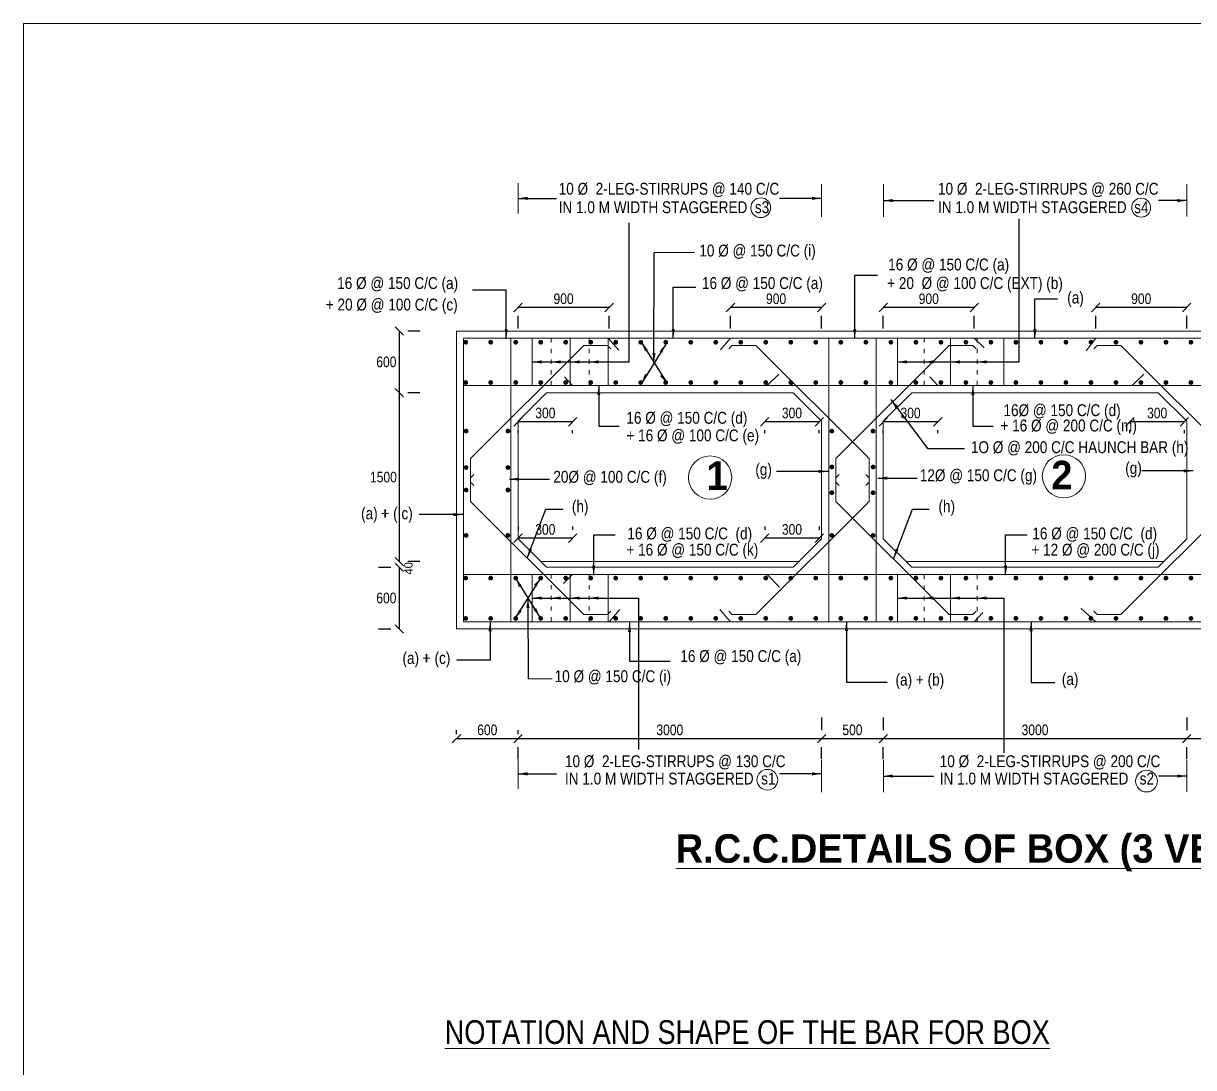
# Model space of a CAD drawing. Header units: inches. Extents: x -23 to 577, y 120 to 570.
# Drawn here: x -23.1 to 223.6, y 349.9 to 570.1 of the extents above; entities that cross this region are included whole.
import ezdxf

# ---------------------------------------------------------------- set-up
doc = ezdxf.new("R2010")
doc.units = ezdxf.units.IN
doc.header["$MEASUREMENT"] = 0
doc.linetypes.add('ACAD_ISO03W100', pattern=[30, 12, -18])
for name, color, linetype in [('DIM', 10, 'Continuous'), ('LEADER', 4, 'Continuous'), ('MAIN', 7, 'Continuous'), ('shape of bar', 5, 'Continuous'), ('STEEL', 5, 'Continuous'), ('TEXT_NAME', 5, 'Continuous'), ('TEXT_STEEL', 7, 'Continuous')]:
    doc.layers.add(name, color=color, linetype=linetype)
doc.styles.add('ARIAL NARROW', font='ARIALN.TTF')
doc.styles.add('CITYBLUEPR', font='cityb___.ttf')
doc.dimstyles.new('STANDARD$0', dxfattribs={"dimscale": 88.888889, "dimtxt": 0.02, "dimasz": 0.02, "dimexe": 0.05, "dimexo": 0.1, "dimgap": 0.002, "dimtad": 2, "dimdec": 0, "dimzin": 1, "dimdsep": 46, "dimtxsty": 'Standard', "dimblk": 'OBLIQUE', "dimcen": 0.09, "dimadec": 0, "dimazin": 0, "dimtfac": 1, "dimtdec": 4, "dimtofl": 0, "dimtmove": 0, "dimatfit": 3, "dimfxl": 1, "dimtolj": 1, "dimtzin": 1, "dimarcsym": 0})
doc.dimstyles.new('STANDARD$7', dxfattribs={"dimtxt": 2, "dimasz": 2, "dimexe": 1.25, "dimexo": 0.625, "dimtad": 1, "dimdec": 0, "dimlfac": 0.5, "dimdsep": 46, "dimtxsty": 'Standard', "dimblk": 'OBLIQUE', "dimcen": 2.5, "dimadec": 0, "dimazin": 0, "dimtfac": 1, "dimtdec": 0, "dimtmove": 0, "dimatfit": 3, "dimfxl": 1, "dimtolj": 1, "dimtzin": 0, "dimarcsym": 0})

# ---------------------------------------------------------------- blocks, each defined once
blk = doc.blocks.new('_Oblique')
at = {"color": 0, "linetype": 'ByBlock', "lineweight": -2}
blk.add_line((-0.5, -0.5), (0.5, 0.5), dxfattribs=at)
blk = doc.blocks.new('*D4')
at = {"layer": 'Defpoints', "color": 0, "transparency": 16777216}
for p in [(222.15, 419.3, 0.03), (235.15, 419.3, 19.94), (235.15, 419.3)]:
    blk.add_point(p, dxfattribs=at)
at = {"layer": 'DIM', "color": 0, "lineweight": -2, "transparency": 16777216}
for p, q in [((222.15, 423.74), (222.15, 421.08)), ((235.15, 423.74), (235.15, 421.08)), ((222.15, 419.3), (235.15, 419.3))]:
    blk.add_line(p, q, dxfattribs=at)
at = {"layer": 'DIM', "color": 0, "lineweight": -2, "transparency": 16777216, "xscale": 1.777777777777778, "yscale": 1.777777777777778, "zscale": 1.777777777777778, "rotation": 180}
blk.add_blockref('_Oblique', (222.15, 419.3), dxfattribs=at)
at = {"layer": 'DIM', "color": 0, "lineweight": -2, "transparency": 16777216, "xscale": 1.777777777777778, "yscale": 1.777777777777778, "zscale": 1.777777777777778}
blk.add_blockref('_Oblique', (235.15, 419.3), dxfattribs=at)
at = {"layer": 'DIM', "color": 0, "lineweight": 9, "transparency": 16777216, "insert": (228.65, 421.14), "char_height": 2.222, "attachment_point": 5, "style": 'ARIAL NARROW'}
blk.add_mtext('\\A1;500', dxfattribs=at)
blk = doc.blocks.new('*D5')
at = {"layer": 'Defpoints', "color": 0, "transparency": 16777216}
for p in [(158.15, 419.47, -0.62), (222.15, 419.47, 18.8), (222.15, 419.3)]:
    blk.add_point(p, dxfattribs=at)
at = {"layer": 'DIM', "color": 0, "lineweight": -2, "transparency": 16777216}
for p, q in [((158.15, 419.3), (222.15, 419.3)), ((158.15, 415.02), (158.15, 417.52)), ((222.15, 415.02), (222.15, 417.52))]:
    blk.add_line(p, q, dxfattribs=at)
at = {"layer": 'DIM', "color": 0, "lineweight": -2, "transparency": 16777216, "xscale": 1.777777777777778, "yscale": 1.777777777777778, "zscale": 1.777777777777778, "rotation": 180}
blk.add_blockref('_Oblique', (158.15, 419.3), dxfattribs=at)
at = {"layer": 'DIM', "color": 0, "lineweight": -2, "transparency": 16777216, "xscale": 1.777777777777778, "yscale": 1.777777777777778, "zscale": 1.777777777777778}
blk.add_blockref('_Oblique', (222.15, 419.3), dxfattribs=at)
at = {"layer": 'DIM', "color": 0, "lineweight": 9, "transparency": 16777216, "insert": (190.15, 421.14), "char_height": 2.222, "attachment_point": 5, "style": 'ARIAL NARROW'}
blk.add_mtext('\\A1;3000', dxfattribs=at)
blk = doc.blocks.new('*D6')
at = {"layer": 'Defpoints', "color": 0, "transparency": 16777216}
for p in [(145.15, 419.3), (158.15, 419.3), (158.15, 419.3)]:
    blk.add_point(p, dxfattribs=at)
at = {"layer": 'DIM', "color": 0, "lineweight": -2, "transparency": 16777216}
for p, q in [((145.15, 423.74), (145.15, 421.08)), ((158.15, 423.74), (158.15, 421.08)), ((145.15, 419.3), (158.15, 419.3))]:
    blk.add_line(p, q, dxfattribs=at)
at = {"layer": 'DIM', "color": 0, "lineweight": -2, "transparency": 16777216, "xscale": 1.777777777777778, "yscale": 1.777777777777778, "zscale": 1.777777777777778, "rotation": 180}
blk.add_blockref('_Oblique', (145.15, 419.3), dxfattribs=at)
at = {"layer": 'DIM', "color": 0, "lineweight": -2, "transparency": 16777216, "xscale": 1.777777777777778, "yscale": 1.777777777777778, "zscale": 1.777777777777778}
blk.add_blockref('_Oblique', (158.15, 419.3), dxfattribs=at)
at = {"layer": 'DIM', "color": 0, "lineweight": 9, "transparency": 16777216, "insert": (151.65, 421.14), "char_height": 2.222, "attachment_point": 5, "style": 'ARIAL NARROW'}
blk.add_mtext('\\A1;500', dxfattribs=at)
blk = doc.blocks.new('*D7')
at = {"layer": 'Defpoints', "color": 0, "transparency": 16777216}
for p in [(81.15, 419.47), (145.15, 419.47), (145.15, 419.3)]:
    blk.add_point(p, dxfattribs=at)
at = {"layer": 'DIM', "color": 0, "lineweight": -2, "transparency": 16777216}
for p, q in [((81.15, 419.3), (145.15, 419.3)), ((81.15, 415.02), (81.15, 417.52)), ((145.15, 415.02), (145.15, 417.52))]:
    blk.add_line(p, q, dxfattribs=at)
at = {"layer": 'DIM', "color": 0, "lineweight": -2, "transparency": 16777216, "xscale": 1.777777777777778, "yscale": 1.777777777777778, "zscale": 1.777777777777778, "rotation": 180}
blk.add_blockref('_Oblique', (81.15, 419.3), dxfattribs=at)
at = {"layer": 'DIM', "color": 0, "lineweight": -2, "transparency": 16777216, "xscale": 1.777777777777778, "yscale": 1.777777777777778, "zscale": 1.777777777777778}
blk.add_blockref('_Oblique', (145.15, 419.3), dxfattribs=at)
at = {"layer": 'DIM', "color": 0, "lineweight": 9, "transparency": 16777216, "insert": (113.15, 421.14), "char_height": 2.222, "attachment_point": 5, "style": 'ARIAL NARROW'}
blk.add_mtext('\\A1;3000', dxfattribs=at)
blk = doc.blocks.new('*D8')
at = {"layer": 'Defpoints', "color": 0, "transparency": 16777216}
for p in [(81.15, 419.3), (68.17, 415.81, 18.8), (81.15, 415.81, 18.8)]:
    blk.add_point(p, dxfattribs=at)
at = {"layer": 'DIM', "color": 0, "lineweight": -2, "transparency": 16777216}
for p, q in [((68.17, 420.26), (68.17, 421.08)), ((81.15, 420.26), (81.15, 421.08)), ((68.17, 419.3), (81.15, 419.3))]:
    blk.add_line(p, q, dxfattribs=at)
at = {"layer": 'DIM', "color": 0, "lineweight": -2, "transparency": 16777216, "xscale": 1.777777777777778, "yscale": 1.777777777777778, "zscale": 1.777777777777778, "rotation": 180}
blk.add_blockref('_Oblique', (68.17, 419.3), dxfattribs=at)
at = {"layer": 'DIM', "color": 0, "lineweight": -2, "transparency": 16777216, "xscale": 1.777777777777778, "yscale": 1.777777777777778, "zscale": 1.777777777777778}
blk.add_blockref('_Oblique', (81.15, 419.3), dxfattribs=at)
at = {"layer": 'DIM', "color": 0, "lineweight": 9, "transparency": 16777216, "insert": (74.66, 421.14), "char_height": 2.222, "attachment_point": 5, "style": 'ARIAL NARROW'}
blk.add_mtext('\\A1;600', dxfattribs=at)
blk = doc.blocks.new('*D9')
at = {"layer": 'Defpoints', "color": 0, "transparency": 16777216}
for p in [(56.18, 455.45), (56.11, 442.45), (56.18, 442.45)]:
    blk.add_point(p, dxfattribs=at)
at = {"layer": 'DIM', "color": 0, "lineweight": -2, "transparency": 16777216}
for p, q in [((51.73, 455.45), (54.33, 455.45)), ((56.11, 455.45), (56.11, 442.45)), ((51.73, 442.45), (54.33, 442.45))]:
    blk.add_line(p, q, dxfattribs=at)
at = {"layer": 'DIM', "color": 0, "lineweight": -2, "transparency": 16777216, "xscale": 1.777777777777778, "yscale": 1.777777777777778, "zscale": 1.777777777777778}
for p, rotation in [((56.11, 455.45), 90), ((56.11, 442.45), 270)]:
    blk.add_blockref('_Oblique', p, dxfattribs=dict(at, rotation=rotation))
at = {"layer": 'DIM', "color": 0, "lineweight": 9, "transparency": 16777216, "insert": (53.38, 448.95), "char_height": 2.222, "attachment_point": 5, "style": 'ARIAL NARROW'}
blk.add_mtext('\\A1;600', dxfattribs=at)
blk = doc.blocks.new('*D10')
at = {"layer": 'Defpoints', "color": 0, "transparency": 16777216}
for p in [(55.98, 492.25), (55.98, 456.65), (56.11, 456.65)]:
    blk.add_point(p, dxfattribs=at)
at = {"layer": 'DIM', "color": 0, "lineweight": -2, "transparency": 16777216}
for p, q in [((56.11, 492.25), (56.11, 456.65)), ((60.43, 492.25), (57.88, 492.25)), ((60.43, 456.65), (57.88, 456.65))]:
    blk.add_line(p, q, dxfattribs=at)
at = {"layer": 'DIM', "color": 0, "lineweight": -2, "transparency": 16777216, "xscale": 1.777777777777778, "yscale": 1.777777777777778, "zscale": 1.777777777777778}
for p, rotation in [((56.11, 492.25), 90), ((56.11, 456.65), 270)]:
    blk.add_blockref('_Oblique', p, dxfattribs=dict(at, rotation=rotation))
at = {"layer": 'DIM', "color": 0, "lineweight": 9, "transparency": 16777216, "insert": (52.76, 474.45), "char_height": 2.222, "attachment_point": 5, "style": 'ARIAL NARROW'}
blk.add_mtext('\\A1;1500', dxfattribs=at)
blk = doc.blocks.new('*D11')
at = {"layer": 'Defpoints', "color": 0, "transparency": 16777216}
for p in [(55.98, 505.25), (55.98, 492.25), (56.11, 492.25)]:
    blk.add_point(p, dxfattribs=at)
at = {"layer": 'DIM', "color": 0, "lineweight": -2, "transparency": 16777216}
for p, q in [((56.11, 505.25), (56.11, 492.25)), ((60.43, 505.25), (57.88, 505.25)), ((60.43, 492.25), (57.88, 492.25))]:
    blk.add_line(p, q, dxfattribs=at)
at = {"layer": 'DIM', "color": 0, "lineweight": -2, "transparency": 16777216, "xscale": 1.777777777777778, "yscale": 1.777777777777778, "zscale": 1.777777777777778}
for p, rotation in [((56.11, 505.25), 90), ((56.11, 492.25), 270)]:
    blk.add_blockref('_Oblique', p, dxfattribs=dict(at, rotation=rotation))
at = {"layer": 'DIM', "color": 0, "lineweight": 9, "transparency": 16777216, "insert": (53.38, 498.75), "char_height": 2.222, "attachment_point": 5, "style": 'ARIAL NARROW'}
blk.add_mtext('\\A1;600', dxfattribs=at)
blk = doc.blocks.new('*D12')
at = {"layer": 'Defpoints', "color": 0, "transparency": 16777216}
for p in [(81.15, 510.27), (81.15, 510.22), (100.35, 510.27)]:
    blk.add_point(p, dxfattribs=at)
at = {"layer": 'DIM', "color": 0, "lineweight": -2, "transparency": 16777216}
for p, q in [((100.35, 510.22), (81.15, 510.22)), ((81.15, 505.83), (81.15, 508.44)), ((100.35, 505.83), (100.35, 508.44))]:
    blk.add_line(p, q, dxfattribs=at)
at = {"layer": 'DIM', "color": 0, "lineweight": -2, "transparency": 16777216, "xscale": 1.777777777777778, "yscale": 1.777777777777778, "zscale": 1.777777777777778, "rotation": 180}
blk.add_blockref('_Oblique', (81.15, 510.22), dxfattribs=at)
at = {"layer": 'DIM', "color": 0, "lineweight": -2, "transparency": 16777216, "xscale": 1.777777777777778, "yscale": 1.777777777777778, "zscale": 1.777777777777778}
blk.add_blockref('_Oblique', (100.35, 510.22), dxfattribs=at)
at = {"layer": 'DIM', "color": 0, "lineweight": 9, "transparency": 16777216, "insert": (90.75, 512.06), "char_height": 2.222, "attachment_point": 5, "style": 'ARIAL NARROW'}
blk.add_mtext('\\A1;900', dxfattribs=at)
blk = doc.blocks.new('*D13')
at = {"layer": 'Defpoints', "color": 0, "transparency": 16777216}
for p in [(125.95, 510.27), (125.95, 510.22), (145.15, 510.27)]:
    blk.add_point(p, dxfattribs=at)
at = {"layer": 'DIM', "color": 0, "lineweight": -2, "transparency": 16777216}
for p, q in [((145.15, 510.22), (125.95, 510.22)), ((125.95, 505.83), (125.95, 508.44)), ((145.15, 505.83), (145.15, 508.44))]:
    blk.add_line(p, q, dxfattribs=at)
at = {"layer": 'DIM', "color": 0, "lineweight": -2, "transparency": 16777216, "xscale": 1.777777777777778, "yscale": 1.777777777777778, "zscale": 1.777777777777778, "rotation": 180}
blk.add_blockref('_Oblique', (125.95, 510.22), dxfattribs=at)
at = {"layer": 'DIM', "color": 0, "lineweight": -2, "transparency": 16777216, "xscale": 1.777777777777778, "yscale": 1.777777777777778, "zscale": 1.777777777777778}
blk.add_blockref('_Oblique', (145.15, 510.22), dxfattribs=at)
at = {"layer": 'DIM', "color": 0, "lineweight": 9, "transparency": 16777216, "insert": (135.55, 512.06), "char_height": 2.222, "attachment_point": 5, "style": 'ARIAL NARROW'}
blk.add_mtext('\\A1;900', dxfattribs=at)
blk = doc.blocks.new('*D14')
at = {"layer": 'Defpoints', "color": 0, "transparency": 16777216}
for p in [(158.15, 510.27), (158.15, 510.22), (177.35, 510.27)]:
    blk.add_point(p, dxfattribs=at)
at = {"layer": 'DIM', "color": 0, "lineweight": -2, "transparency": 16777216}
for p, q in [((177.35, 510.22), (158.15, 510.22)), ((158.15, 505.83), (158.15, 508.44)), ((177.35, 505.83), (177.35, 508.44))]:
    blk.add_line(p, q, dxfattribs=at)
at = {"layer": 'DIM', "color": 0, "lineweight": -2, "transparency": 16777216, "xscale": 1.777777777777778, "yscale": 1.777777777777778, "zscale": 1.777777777777778, "rotation": 180}
blk.add_blockref('_Oblique', (158.15, 510.22), dxfattribs=at)
at = {"layer": 'DIM', "color": 0, "lineweight": -2, "transparency": 16777216, "xscale": 1.777777777777778, "yscale": 1.777777777777778, "zscale": 1.777777777777778}
blk.add_blockref('_Oblique', (177.35, 510.22), dxfattribs=at)
at = {"layer": 'DIM', "color": 0, "lineweight": 9, "transparency": 16777216, "insert": (167.75, 512.06), "char_height": 2.222, "attachment_point": 5, "style": 'ARIAL NARROW'}
blk.add_mtext('\\A1;900', dxfattribs=at)
blk = doc.blocks.new('*D15')
at = {"layer": 'Defpoints', "color": 0, "transparency": 16777216}
for p in [(202.95, 510.27), (202.95, 510.22), (222.15, 510.27)]:
    blk.add_point(p, dxfattribs=at)
at = {"layer": 'DIM', "color": 0, "lineweight": -2, "transparency": 16777216}
for p, q in [((222.15, 510.22), (202.95, 510.22)), ((202.95, 505.83), (202.95, 508.44)), ((222.15, 505.83), (222.15, 508.44))]:
    blk.add_line(p, q, dxfattribs=at)
at = {"layer": 'DIM', "color": 0, "lineweight": -2, "transparency": 16777216, "xscale": 1.777777777777778, "yscale": 1.777777777777778, "zscale": 1.777777777777778, "rotation": 180}
blk.add_blockref('_Oblique', (202.95, 510.22), dxfattribs=at)
at = {"layer": 'DIM', "color": 0, "lineweight": -2, "transparency": 16777216, "xscale": 1.777777777777778, "yscale": 1.777777777777778, "zscale": 1.777777777777778}
blk.add_blockref('_Oblique', (222.15, 510.22), dxfattribs=at)
at = {"layer": 'DIM', "color": 0, "lineweight": 9, "transparency": 16777216, "insert": (212.55, 512.06), "char_height": 2.222, "attachment_point": 5, "style": 'ARIAL NARROW'}
blk.add_mtext('\\A1;900', dxfattribs=at)
blk = doc.blocks.new('*D18')
at = {"layer": 'Defpoints', "color": 0, "transparency": 16777216}
for p in [(81.15, 488.14), (81.15, 486.12), (92.65, 488.14)]:
    blk.add_point(p, dxfattribs=at)
at = {"layer": 'DIM', "color": 0, "lineweight": -2, "transparency": 16777216}
for p, q in [((92.65, 486.12), (81.15, 486.12)), ((81.15, 483.7), (81.15, 484.35)), ((92.65, 483.7), (92.65, 484.35))]:
    blk.add_line(p, q, dxfattribs=at)
at = {"layer": 'DIM', "color": 0, "lineweight": -2, "transparency": 16777216, "xscale": 1.777777777777778, "yscale": 1.777777777777778, "zscale": 1.777777777777778, "rotation": 180}
blk.add_blockref('_Oblique', (81.15, 486.12), dxfattribs=at)
at = {"layer": 'DIM', "color": 0, "lineweight": -2, "transparency": 16777216, "xscale": 1.777777777777778, "yscale": 1.777777777777778, "zscale": 1.777777777777778}
blk.add_blockref('_Oblique', (92.65, 486.12), dxfattribs=at)
at = {"layer": 'DIM', "color": 0, "lineweight": 9, "transparency": 16777216, "insert": (86.9, 487.97), "char_height": 2.222, "attachment_point": 5, "style": 'ARIAL NARROW'}
blk.add_mtext('\\A1;300', dxfattribs=at)
blk = doc.blocks.new('*D19')
at = {"layer": 'Defpoints', "color": 0, "transparency": 16777216}
for p in [(133.15, 488.14), (133.15, 486.12), (144.65, 488.14)]:
    blk.add_point(p, dxfattribs=at)
at = {"layer": 'DIM', "color": 0, "lineweight": -2, "transparency": 16777216}
for p, q in [((144.65, 486.12), (133.15, 486.12)), ((133.15, 483.7), (133.15, 484.35)), ((144.65, 483.7), (144.65, 484.35))]:
    blk.add_line(p, q, dxfattribs=at)
at = {"layer": 'DIM', "color": 0, "lineweight": -2, "transparency": 16777216, "xscale": 1.777777777777778, "yscale": 1.777777777777778, "zscale": 1.777777777777778, "rotation": 180}
blk.add_blockref('_Oblique', (133.15, 486.12), dxfattribs=at)
at = {"layer": 'DIM', "color": 0, "lineweight": -2, "transparency": 16777216, "xscale": 1.777777777777778, "yscale": 1.777777777777778, "zscale": 1.777777777777778}
blk.add_blockref('_Oblique', (144.65, 486.12), dxfattribs=at)
at = {"layer": 'DIM', "color": 0, "lineweight": 9, "transparency": 16777216, "insert": (138.9, 487.97), "char_height": 2.222, "attachment_point": 5, "style": 'ARIAL NARROW'}
blk.add_mtext('\\A1;300', dxfattribs=at)
blk = doc.blocks.new('*D20')
at = {"layer": 'Defpoints', "color": 0, "transparency": 16777216}
for p in [(81.15, 461.58), (81.15, 459.56), (92.65, 459.56)]:
    blk.add_point(p, dxfattribs=at)
at = {"layer": 'DIM', "color": 0, "lineweight": -2, "transparency": 16777216}
for p, q in [((81.15, 464.01), (81.15, 463.36)), ((92.65, 464.01), (92.65, 463.36)), ((92.65, 461.58), (81.15, 461.58))]:
    blk.add_line(p, q, dxfattribs=at)
at = {"layer": 'DIM', "color": 0, "lineweight": -2, "transparency": 16777216, "xscale": 1.777777777777778, "yscale": 1.777777777777778, "zscale": 1.777777777777778, "rotation": 180}
blk.add_blockref('_Oblique', (81.15, 461.58), dxfattribs=at)
at = {"layer": 'DIM', "color": 0, "lineweight": -2, "transparency": 16777216, "xscale": 1.777777777777778, "yscale": 1.777777777777778, "zscale": 1.777777777777778}
blk.add_blockref('_Oblique', (92.65, 461.58), dxfattribs=at)
at = {"layer": 'DIM', "color": 0, "lineweight": 9, "transparency": 16777216, "insert": (86.9, 463.42), "char_height": 2.222, "attachment_point": 5, "style": 'ARIAL NARROW'}
blk.add_mtext('\\A1;300', dxfattribs=at)
blk = doc.blocks.new('*D21')
at = {"layer": 'Defpoints', "color": 0, "transparency": 16777216}
for p in [(133.15, 461.58), (133.15, 459.56), (144.65, 459.56)]:
    blk.add_point(p, dxfattribs=at)
at = {"layer": 'DIM', "color": 0, "lineweight": -2, "transparency": 16777216}
for p, q in [((133.15, 464.01), (133.15, 463.36)), ((144.65, 464.01), (144.65, 463.36)), ((144.65, 461.58), (133.15, 461.58))]:
    blk.add_line(p, q, dxfattribs=at)
at = {"layer": 'DIM', "color": 0, "lineweight": -2, "transparency": 16777216, "xscale": 1.777777777777778, "yscale": 1.777777777777778, "zscale": 1.777777777777778, "rotation": 180}
blk.add_blockref('_Oblique', (133.15, 461.58), dxfattribs=at)
at = {"layer": 'DIM', "color": 0, "lineweight": -2, "transparency": 16777216, "xscale": 1.777777777777778, "yscale": 1.777777777777778, "zscale": 1.777777777777778}
blk.add_blockref('_Oblique', (144.65, 461.58), dxfattribs=at)
at = {"layer": 'DIM', "color": 0, "lineweight": 9, "transparency": 16777216, "insert": (138.9, 463.42), "char_height": 2.222, "attachment_point": 5, "style": 'ARIAL NARROW'}
blk.add_mtext('\\A1;300', dxfattribs=at)
blk = doc.blocks.new('*D26')
at = {"layer": 'Defpoints', "color": 0, "transparency": 16777216}
for p in [(158.15, 488.14), (158.15, 486.12), (169.65, 488.14)]:
    blk.add_point(p, dxfattribs=at)
at = {"layer": 'DIM', "color": 0, "lineweight": -2, "transparency": 16777216}
for p, q in [((169.65, 486.12), (158.15, 486.12)), ((158.15, 483.7), (158.15, 484.35)), ((169.65, 483.7), (169.65, 484.35))]:
    blk.add_line(p, q, dxfattribs=at)
at = {"layer": 'DIM', "color": 0, "lineweight": -2, "transparency": 16777216, "xscale": 1.777777777777778, "yscale": 1.777777777777778, "zscale": 1.777777777777778, "rotation": 180}
blk.add_blockref('_Oblique', (158.15, 486.12), dxfattribs=at)
at = {"layer": 'DIM', "color": 0, "lineweight": -2, "transparency": 16777216, "xscale": 1.777777777777778, "yscale": 1.777777777777778, "zscale": 1.777777777777778}
blk.add_blockref('_Oblique', (169.65, 486.12), dxfattribs=at)
at = {"layer": 'DIM', "color": 0, "lineweight": 9, "transparency": 16777216, "insert": (163.9, 487.97), "char_height": 2.222, "attachment_point": 5, "style": 'ARIAL NARROW'}
blk.add_mtext('\\A1;300', dxfattribs=at)
blk = doc.blocks.new('*D27')
at = {"layer": 'Defpoints', "color": 0, "transparency": 16777216}
for p in [(210.15, 488.14), (210.15, 486.12), (221.65, 488.14)]:
    blk.add_point(p, dxfattribs=at)
at = {"layer": 'DIM', "color": 0, "lineweight": -2, "transparency": 16777216}
for p, q in [((221.65, 486.12), (210.15, 486.12)), ((210.15, 483.7), (210.15, 484.35)), ((221.65, 483.7), (221.65, 484.35))]:
    blk.add_line(p, q, dxfattribs=at)
at = {"layer": 'DIM', "color": 0, "lineweight": -2, "transparency": 16777216, "xscale": 1.777777777777778, "yscale": 1.777777777777778, "zscale": 1.777777777777778, "rotation": 180}
blk.add_blockref('_Oblique', (210.15, 486.12), dxfattribs=at)
at = {"layer": 'DIM', "color": 0, "lineweight": -2, "transparency": 16777216, "xscale": 1.777777777777778, "yscale": 1.777777777777778, "zscale": 1.777777777777778}
blk.add_blockref('_Oblique', (221.65, 486.12), dxfattribs=at)
at = {"layer": 'DIM', "color": 0, "lineweight": 9, "transparency": 16777216, "insert": (215.9, 487.97), "char_height": 2.222, "attachment_point": 5, "style": 'ARIAL NARROW'}
blk.add_mtext('\\A1;300', dxfattribs=at)

msp = doc.modelspace()

# ---------------------------------------------------------------- linework, layer by layer
at = {"color": 0, "lineweight": 9}
for p, q in [((576.85, 570.15), (-23.15, 570.15)), ((-23.15, 570.15), (-23.15, 120.15))]:
    msp.add_line(p, q, dxfattribs=at)
at = {"layer": 'LEADER', "color": 0, "lineweight": 9}
for p, q in [((109.83, 521.82, 56.41), (118.37, 521.82, 56.41)), ((83.26, 431.9, 37.61), (88.35, 431.9, 37.61))]:
    msp.add_line(p, q, dxfattribs=at)
at = {"layer": 'MAIN', "color": 0, "lineweight": 9}
for p, q in [((68.15, 505.25), (235.15, 505.25)), ((68.15, 505.25), (68.15, 442.45)), ((81.15, 486.25), (87.15, 492.25)), ((87.15, 492.25), (139.15, 492.25)), ((139.15, 492.25), (145.15, 486.25)), ((164.15, 492.25), (158.15, 486.25)), ((164.15, 492.25), (216.15, 492.25)), ((216.15, 492.25), (222.15, 486.25)), ((81.15, 486.25), (81.15, 461.45)), ((145.15, 486.25), (145.15, 461.45)), ((158.15, 486.25), (158.15, 461.45)), ((222.15, 486.25), (222.15, 461.45)), ((81.15, 461.45), (87.15, 455.45)), ((139.15, 455.45), (145.15, 461.45)), ((158.15, 461.45), (164.15, 455.45)), ((216.15, 455.45), (222.15, 461.45)), ((140.35, 456.65), (85.95, 456.65)), ((217.35, 456.65), (162.95, 456.65)), ((139.15, 455.45), (87.15, 455.45)), ((216.15, 455.45), (164.15, 455.45)), ((235.15, 442.45), (68.15, 442.45))]:
    msp.add_line(p, q, dxfattribs=at)
at = {"layer": 'shape of bar', "color": 0, "lineweight": 9}
for p, q in [((81.15, 530.07), (81.15, 536.43)), ((145.15, 529.35), (145.15, 536.21)), ((158.17, 529.35), (158.17, 536.21)), ((222.15, 529.44), (222.15, 536.21)), ((81.15, 408.7), (81.15, 415.06)), ((145.15, 407.98), (145.15, 414.84)), ((158.17, 407.98), (158.17, 414.84)), ((222.15, 408.07), (222.15, 414.84))]:
    msp.add_line(p, q, dxfattribs=at)
for centre, radius in [((132.32, 531.27), 2.08), ((212.53, 531.28), 2), ((133.72, 410.63), 2.19), ((213.66, 410.35), 2.29)]:
    msp.add_circle(centre, radius, dxfattribs=at)
for points in [[(108.49, 495.92, 37.61), (107.23, 494.33, 37.61), (107.91, 496.24, 37.61)], [(111.63, 496.15, 37.61), (112.51, 494.33, 37.61), (111.08, 495.77, 37.61)], [(81.92, 451.58, 18.8), (80.66, 453.16, 18.8), (81.33, 451.25, 18.8)], [(85.05, 451.34, 18.8), (85.93, 453.16, 18.8), (84.5, 451.72, 18.8)]]:
    msp.add_solid(points, dxfattribs=at)
at = {"layer": 'STEEL', "color": 0, "lineweight": 9}
for p, q in [((69.65, 503.75), (235.15, 503.75)), ((69.65, 503.75), (69.65, 443.95)), ((79.65, 503.75), (79.65, 443.95)), ((84.15, 503.75), (84.15, 493.75)), ((92.15, 503.75), (92.15, 493.75)), ((100.15, 503.75), (100.15, 493.75)), ((102.41, 501.26), (100.15, 503.75)), ((125.95, 503.75), (123.85, 501.33)), ((146.65, 503.75), (146.65, 443.95)), ((156.65, 503.75), (156.65, 443.95)), ((161.15, 503.75), (161.15, 493.75)), ((172.35, 503.75), (172.35, 493.75)), ((177.35, 503.75), (179.45, 501.74)), ((183.55, 503.75), (183.55, 493.75)), ((202.95, 503.75), (200.97, 501.09)), ((133.65, 493.75), (136.1, 496.2)), ((210.65, 493.75), (213.1, 496.2)), ((69.65, 493.75), (235.15, 493.75)), ((92.65, 493.75), (90.94, 495.63)), ((138.65, 493.75), (139.21, 494.31)), ((169.65, 493.75), (167.94, 495.63)), ((235.15, 453.95), (69.65, 453.95)), ((84.15, 453.95), (84.15, 443.95)), ((92.65, 453.95), (90.7, 452.01)), ((92.15, 453.95), (92.15, 443.95)), ((100.15, 453.95), (100.15, 443.95)), ((133.65, 453.95), (136.29, 451.27)), ((161.15, 443.95), (161.15, 453.95)), ((172.35, 443.95), (172.35, 453.95)), ((202.95, 443.95), (199.9, 446.75)), ((100.35, 443.95), (102.58, 446.53)), ((125.95, 443.95), (123.72, 446.53)), ((177.35, 443.95), (179.17, 445.89)), ((235.15, 443.95), (69.65, 443.95))]:
    msp.add_line(p, q, dxfattribs=at)
at = {"layer": 'STEEL', "color": 0, "linetype": 'ACAD_ISO03W100', "lineweight": 9, "ltscale": 0.075}
for p, q in [((88.15, 503.75), (88.15, 493.75)), ((96.15, 503.75), (96.15, 493.75)), ((166.75, 503.75), (166.75, 493.75)), ((177.95, 503.75), (177.95, 493.75)), ((88.15, 453.95), (88.15, 443.95)), ((96.15, 453.95), (96.15, 443.95)), ((166.75, 443.95), (166.75, 453.95)), ((177.95, 443.95), (177.95, 453.95))]:
    msp.add_line(p, q, dxfattribs=at)
at = {"layer": 'STEEL', "color": 0, "lineweight": 9, "const_width": 0.493, "elevation": 18.8}
for points in [[(69.86, 502.91, 1), (70.36, 502.91, 1)], [(75.13, 502.91, 1), (75.63, 502.91, 1)], [(80.4, 502.91, 1), (80.91, 502.91, 1)], [(85.68, 502.91, 1), (86.18, 502.91, 1)], [(90.95, 502.91, 1), (91.45, 502.91, 1)], [(96.22, 502.91, 1), (96.73, 502.91, 1)], [(101.5, 502.91, 1), (102, 502.91, 1)], [(106.77, 502.91, 1), (107.27, 502.91, 1)], [(112.04, 502.91, 1), (112.55, 502.91, 1)], [(117.32, 502.91, 1), (117.82, 502.91, 1)], [(122.59, 502.91, 1), (123.09, 502.91, 1)], [(127.86, 502.91, 1), (128.36, 502.91, 1)], [(133.13, 502.91, 1), (133.64, 502.91, 1)], [(138.41, 502.91, 1), (138.91, 502.91, 1)], [(143.68, 502.91, 1), (144.18, 502.91, 1)], [(148.95, 502.91, 1), (149.46, 502.91, 1)], [(154.23, 502.91, 1), (154.73, 502.91, 1)], [(159.5, 502.91, 1), (160, 502.91, 1)], [(164.77, 502.91, 1), (165.28, 502.91, 1)], [(170.05, 502.91, 1), (170.55, 502.91, 1)], [(175.32, 502.91, 1), (175.82, 502.91, 1)], [(180.59, 502.91, 1), (181.09, 502.91, 1)], [(185.86, 502.91, 1), (186.37, 502.91, 1)], [(191.14, 502.91, 1), (191.64, 502.91, 1)], [(196.41, 502.91, 1), (196.91, 502.91, 1)], [(201.68, 502.91, 1), (202.19, 502.91, 1)], [(206.96, 502.91, 1), (207.46, 502.91, 1)], [(212.23, 502.91, 1), (212.73, 502.91, 1)], [(217.5, 502.91, 1), (218.01, 502.91, 1)], [(222.78, 502.91, 1), (223.28, 502.91, 1)], [(69.86, 494.41, 1), (70.36, 494.41, 1)], [(75.13, 494.41, 1), (75.63, 494.41, 1)], [(80.4, 494.41, 1), (80.91, 494.41, 1)], [(85.68, 494.41, 1), (86.18, 494.41, 1)], [(90.95, 494.41, 1), (91.45, 494.41, 1)], [(96.22, 494.41, 1), (96.73, 494.41, 1)], [(101.5, 494.41, 1), (102, 494.41, 1)], [(106.77, 494.41, 1), (107.27, 494.41, 1)], [(112.04, 494.41, 1), (112.55, 494.41, 1)], [(117.32, 494.41, 1), (117.82, 494.41, 1)], [(122.59, 494.41, 1), (123.09, 494.41, 1)], [(127.86, 494.41, 1), (128.36, 494.41, 1)], [(133.13, 494.41, 1), (133.64, 494.41, 1)], [(138.41, 494.41, 1), (138.91, 494.41, 1)], [(143.68, 494.41, 1), (144.18, 494.41, 1)], [(148.95, 494.41, 1), (149.46, 494.41, 1)], [(154.23, 494.41, 1), (154.73, 494.41, 1)], [(159.5, 494.41, 1), (160, 494.41, 1)], [(164.77, 494.41, 1), (165.28, 494.41, 1)], [(170.05, 494.41, 1), (170.55, 494.41, 1)], [(175.32, 494.41, 1), (175.82, 494.41, 1)], [(180.59, 494.41, 1), (181.09, 494.41, 1)], [(185.86, 494.41, 1), (186.37, 494.41, 1)], [(191.14, 494.41, 1), (191.64, 494.41, 1)], [(196.41, 494.41, 1), (196.91, 494.41, 1)], [(201.68, 494.41, 1), (202.19, 494.41, 1)], [(206.96, 494.41, 1), (207.46, 494.41, 1)], [(212.23, 494.41, 1), (212.73, 494.41, 1)], [(217.5, 494.41, 1), (218.01, 494.41, 1)], [(222.78, 494.41, 1), (223.28, 494.41, 1)], [(69.95, 484.16, 1), (70.45, 484.16, 1)], [(78.75, 484.16, 1), (79.26, 484.16, 1)], [(147.06, 484.16, 1), (147.56, 484.16, 1)], [(155.75, 484.16, 1), (156.26, 484.16, 1)], [(69.95, 476.48, 1), (70.45, 476.48, 1)], [(78.75, 476.48, 1), (79.26, 476.48, 1)], [(147.06, 476.6, 1), (147.56, 476.6, 1)], [(155.75, 476.6, 1), (156.26, 476.6, 1)], [(69.95, 471.74, 1), (70.45, 471.74, 1)], [(78.75, 471.74, 1), (79.26, 471.74, 1)], [(147.06, 471.16, 1), (147.56, 471.16, 1)], [(155.75, 471.16, 1), (156.26, 471.16, 1)], [(69.95, 462.16, 1), (70.45, 462.16, 1)], [(78.75, 462.16, 1), (79.26, 462.16, 1)], [(147.06, 462.16, 1), (147.56, 462.16, 1)], [(155.75, 462.16, 1), (156.26, 462.16, 1)], [(69.86, 453.16, 1), (70.36, 453.16, 1)], [(75.13, 453.16, 1), (75.63, 453.16, 1)], [(80.4, 453.16, 1), (80.91, 453.16, 1)], [(85.68, 453.16, 1), (86.18, 453.16, 1)], [(90.95, 453.16, 1), (91.45, 453.16, 1)], [(96.22, 453.16, 1), (96.73, 453.16, 1)], [(101.5, 453.16, 1), (102, 453.16, 1)], [(106.77, 453.16, 1), (107.27, 453.16, 1)], [(112.04, 453.16, 1), (112.55, 453.16, 1)], [(117.32, 453.16, 1), (117.82, 453.16, 1)], [(122.59, 453.16, 1), (123.09, 453.16, 1)], [(127.86, 453.16, 1), (128.36, 453.16, 1)], [(133.13, 453.16, 1), (133.64, 453.16, 1)], [(138.41, 453.16, 1), (138.91, 453.16, 1)], [(143.68, 453.16, 1), (144.18, 453.16, 1)], [(148.95, 453.16, 1), (149.46, 453.16, 1)], [(154.23, 453.16, 1), (154.73, 453.16, 1)], [(159.5, 453.16, 1), (160, 453.16, 1)], [(164.77, 453.16, 1), (165.28, 453.16, 1)], [(170.05, 453.16, 1), (170.55, 453.16, 1)], [(175.32, 453.16, 1), (175.82, 453.16, 1)], [(180.59, 453.16, 1), (181.09, 453.16, 1)], [(185.86, 453.16, 1), (186.37, 453.16, 1)], [(191.14, 453.16, 1), (191.64, 453.16, 1)], [(196.41, 453.16, 1), (196.91, 453.16, 1)], [(201.68, 453.16, 1), (202.19, 453.16, 1)], [(206.96, 453.16, 1), (207.46, 453.16, 1)], [(212.23, 453.16, 1), (212.73, 453.16, 1)], [(217.5, 453.16, 1), (218.01, 453.16, 1)], [(222.78, 453.16, 1), (223.28, 453.16, 1)], [(69.86, 444.66, 1), (70.36, 444.66, 1)], [(75.13, 444.66, 1), (75.63, 444.66, 1)], [(80.4, 444.66, 1), (80.91, 444.66, 1)], [(85.68, 444.66, 1), (86.18, 444.66, 1)], [(90.95, 444.66, 1), (91.45, 444.66, 1)], [(96.22, 444.66, 1), (96.73, 444.66, 1)], [(101.5, 444.66, 1), (102, 444.66, 1)], [(106.77, 444.66, 1), (107.27, 444.66, 1)], [(112.04, 444.66, 1), (112.55, 444.66, 1)], [(117.32, 444.66, 1), (117.82, 444.66, 1)], [(122.59, 444.66, 1), (123.09, 444.66, 1)], [(127.86, 444.66, 1), (128.36, 444.66, 1)], [(133.13, 444.66, 1), (133.64, 444.66, 1)], [(138.41, 444.66, 1), (138.91, 444.66, 1)], [(143.68, 444.66, 1), (144.18, 444.66, 1)], [(148.95, 444.66, 1), (149.46, 444.66, 1)], [(154.23, 444.66, 1), (154.73, 444.66, 1)], [(159.5, 444.66, 1), (160, 444.66, 1)], [(164.77, 444.66, 1), (165.28, 444.66, 1)], [(170.05, 444.66, 1), (170.55, 444.66, 1)], [(175.32, 444.66, 1), (175.82, 444.66, 1)], [(180.59, 444.66, 1), (181.09, 444.66, 1)], [(185.86, 444.66, 1), (186.37, 444.66, 1)], [(191.14, 444.66, 1), (191.64, 444.66, 1)], [(196.41, 444.66, 1), (196.91, 444.66, 1)], [(201.68, 444.66, 1), (202.19, 444.66, 1)], [(206.96, 444.66, 1), (207.46, 444.66, 1)], [(212.23, 444.66, 1), (212.73, 444.66, 1)], [(217.5, 444.66, 1), (218.01, 444.66, 1)], [(222.78, 444.66, 1), (223.28, 444.66, 1)]]:
    msp.add_lwpolyline(points, format="xyb", close=True, dxfattribs=at)
at = {"layer": 'STEEL', "color": 0, "lineweight": 9}
for points in [[(71.85, 472.66), (71.15, 473.37), (71.15, 478.37), (95.03, 502.25), (100.03, 502.25), (100.73, 501.54)], [(154.45, 472.66), (155.15, 473.37), (155.15, 478.37), (131.27, 502.25), (126.27, 502.25), (125.57, 501.54)], [(148.85, 472.66), (148.15, 473.37), (148.15, 478.37), (172.03, 502.25), (177.03, 502.25), (177.73, 501.54)], [(231.45, 472.66), (232.15, 473.37), (232.15, 478.37), (208.27, 502.25), (203.27, 502.25), (202.57, 501.54)], [(71.85, 475.04), (71.15, 474.33), (71.15, 469.33), (95.03, 445.45), (100.03, 445.45), (100.73, 446.16)], [(154.45, 475.04), (155.15, 474.33), (155.15, 469.33), (131.27, 445.45), (126.27, 445.45), (125.57, 446.16)], [(148.85, 475.04), (148.15, 474.33), (148.15, 469.33), (172.03, 445.45), (177.03, 445.45), (177.73, 446.16)], [(231.45, 475.04), (232.15, 474.33), (232.15, 469.33), (208.27, 445.45), (203.27, 445.45), (202.57, 446.16)]]:
    msp.add_lwpolyline(points, dxfattribs=at)
for centre in [(121.65, 474.37, 18.8), (196.24, 474.64, 18.8)]:
    msp.add_circle(centre, 4.55, dxfattribs=at)

# ---------------------------------------------------------------- texts
at = {"layer": 'DIM', "color": 0, "lineweight": 9, "insert": (58.05, 455.22), "char_height": 1.778, "attachment_point": 5, "rotation": 90}
msp.add_mtext('\\A1;40', dxfattribs=at)
at = {"layer": 'TEXT_NAME', "color": 0, "lineweight": 9}
for s, height, style, p in [('1', 6, 'CITYBLUEPR', (120.88, 471.77, 18.8)), ('2', 6, 'CITYBLUEPR', (193.58, 471.9, 18.8)), ('%%UR.C.C.DETAILS OF BOX (3 VENTS OF 3.00 M X 1.50 M)', 6, 'CITYBLUEPR', (114.39, 393.14)), ('%%UNOTATION AND SHAPE OF THE BAR FOR BOX', 5, 'ARIAL NARROW', (65.68, 354.92))]:
    msp.add_text(s, height=height, dxfattribs=dict(at, style=style)).set_placement(p)
at = {"layer": 'TEXT_STEEL', "color": 0, "lineweight": 9, "style": 'ARIAL NARROW'}
for s, p in [('10 %%C  2-LEG-STIRRUPS @ 140 C/C ', (89.71, 534.02)), ('10 %%C  2-LEG-STIRRUPS @ 260 C/C ', (169.69, 534.02)), ('IN 1.0 M WIDTH STAGGERED  s3', (89.71, 530.13)), ('IN 1.0 M WIDTH STAGGERED  s4', (169.69, 530.13)), ('10 %%C @ 150 C/C (i)', (119.37, 520.99)), ('16 %%C @ 150 C/C (a)  ', (159.19, 518.05)), ('16 %%C @ 150 C/C (a) ', (43.01, 514.13)), ('16 %%C @ 150 C/C (a)  ', (119.92, 514.13)), (' + 20  %%C @ 100 C/C (EXT) (b)', (158.18, 514.13)), (' (a)', (196.15, 511.08)), ('+ 20 %%C @ 100 C/C (c)  ', (40.61, 509.6)), ('16%%C @ 150 C/C (d)', (183.5, 487.32)), ('16 %%C @ 150 C/C (d)', (103.99, 485.72)), ('+ 16 %%C @ 200 C/C (m)', (182.86, 484.09)), ('+ 16 %%C @ 100 C/C (e)', (103.99, 482.01)), ('1O %%C @ 200 C/C HAUNCH BAR (h)', (176.63, 479.52)), ('(g)', (131.18, 474.84)), ('12%%C @ 150 C/C (g)', (165.86, 473.6)), ('(g)', (209.17, 475.15)), ('20%%C @ 100 C/C (f)', (88.59, 473.27)), ('(h)', (92.5, 467.05)), ('(h)', (169.79, 467.05)), ('(a) + ( c)  ', (48.05, 465.57)), ('+', (52.25, 465.57)), ('16 %%C @ 150 C/C  (d)', (104.2, 461.33)), ('16 %%C @ 150 C/C  (d)', (189.59, 461.33)), ('+ 16 %%C @ 150 C/C (k)', (103.99, 457.91)), ('+ 12 %%C @ 200 C/C (j)', (189.38, 457.91)), ('(a) + (c)  ', (56.78, 435.06)), ('+', (60.97, 435.06)), ('16 %%C @ 150 C/C (a)', (115.37, 435.47)), ('10 %%C @ 150 C/C (i)', (88.86, 431.22)), (' (a) + (b)', (159.94, 430.5)), (' (a)', (195.01, 430.63)), ('10 %%C  2-LEG-STIRRUPS @ 130 C/C ', (91.04, 413.29)), ('10 %%C  2-LEG-STIRRUPS @ 200 C/C ', (170.06, 413.29)), ('IN 1.0 M WIDTH STAGGERED  s1', (91.04, 409.63)), ('IN 1.0 M WIDTH STAGGERED   s2', (170.06, 409.63))]:
    msp.add_text(s, height=2.5, dxfattribs=at).set_placement(p)

# ---------------------------------------------------------------- dimensions: what is measured, and where the dimension line sits
at = {"layer": 'DIM', "color": 0, "lineweight": 9}
for base, p1, p2, text, override, picture, middle in [((81.15, 510.22), (100.35, 510.27), (81.15, 510.27), '900', {"dimtxt": 0.025, "dimexe": 0.02, "dimexo": 0.05, "dimgap": 0.008, "dimtad": 3, "dimtxsty": 'ARIAL NARROW'}, '*D12', (90.75, 512.06)), ((125.95, 510.22), (145.15, 510.27), (125.95, 510.27), '900', {"dimtxt": 0.025, "dimexe": 0.02, "dimexo": 0.05, "dimgap": 0.008, "dimtad": 3, "dimtxsty": 'ARIAL NARROW'}, '*D13', (135.55, 512.06)), ((158.15, 510.22), (177.35, 510.27), (158.15, 510.27), '900', {"dimtxt": 0.025, "dimexe": 0.02, "dimexo": 0.05, "dimgap": 0.008, "dimtad": 3, "dimtxsty": 'ARIAL NARROW'}, '*D14', (167.75, 512.06)), ((202.95, 510.22), (222.15, 510.27), (202.95, 510.27), '900', {"dimtxt": 0.025, "dimexe": 0.02, "dimexo": 0.05, "dimgap": 0.008, "dimtad": 3, "dimtxsty": 'ARIAL NARROW'}, '*D15', (212.55, 512.06)), ((81.15, 486.12), (92.65, 488.14), (81.15, 488.14), '300', {"dimtxt": 0.025, "dimexe": 0.02, "dimexo": 0.05, "dimgap": 0.008, "dimtad": 3, "dimtxsty": 'ARIAL NARROW'}, '*D18', (86.9, 487.97)), ((133.15, 486.12), (144.65, 488.14), (133.15, 488.14), '300', {"dimtxt": 0.025, "dimexe": 0.02, "dimexo": 0.05, "dimgap": 0.008, "dimtad": 3, "dimtxsty": 'ARIAL NARROW'}, '*D19', (138.9, 487.97)), ((158.15, 486.12), (169.65, 488.14), (158.15, 488.14), '300', {"dimtxt": 0.025, "dimexe": 0.02, "dimexo": 0.05, "dimgap": 0.008, "dimtad": 3, "dimtxsty": 'ARIAL NARROW'}, '*D26', (163.9, 487.97)), ((210.15, 486.12), (221.65, 488.14), (210.15, 488.14), '300', {"dimtxt": 0.025, "dimexe": 0.02, "dimexo": 0.05, "dimgap": 0.008, "dimtad": 3, "dimtxsty": 'ARIAL NARROW'}, '*D27', (215.9, 487.97)), ((81.15, 461.58), (92.65, 459.56), (81.15, 459.56), '300', {"dimtxt": 0.025, "dimexe": 0.02, "dimexo": 0.05, "dimgap": 0.008, "dimtad": 3, "dimtxsty": 'ARIAL NARROW'}, '*D20', (86.9, 463.42)), ((133.15, 461.58), (144.65, 459.56), (133.15, 459.56), '300', {"dimtxt": 0.025, "dimexe": 0.02, "dimexo": 0.05, "dimgap": 0.008, "dimtad": 3, "dimtxsty": 'ARIAL NARROW'}, '*D21', (138.9, 463.42)), ((81.15, 419.3), (68.17, 415.81, 18.8), (81.15, 415.81, 18.8), '600', {"dimtxt": 0.025, "dimexe": 0.02, "dimexo": 0.05, "dimgap": 0.008, "dimtxsty": 'ARIAL NARROW'}, '*D8', (74.66, 421.14)), ((145.15, 419.3), (81.15, 419.47), (145.15, 419.47), '3000', {"dimtxt": 0.025, "dimexe": 0.02, "dimexo": 0.05, "dimgap": 0.008, "dimtad": 3, "dimtxsty": 'ARIAL NARROW'}, '*D7', (113.15, 421.14)), ((158.15, 419.3), (145.15, 419.3), (158.15, 419.3), '500', {"dimtxt": 0.025, "dimexe": 0.02, "dimexo": 0.05, "dimgap": 0.008, "dimtad": 3, "dimtxsty": 'ARIAL NARROW'}, '*D6', (151.65, 421.14)), ((222.15, 419.3), (158.15, 419.47, -0.62), (222.15, 419.47, 18.8), '3000', {"dimtxt": 0.025, "dimexe": 0.02, "dimexo": 0.05, "dimgap": 0.008, "dimtad": 3, "dimtxsty": 'ARIAL NARROW'}, '*D5', (190.15, 421.14)), ((235.15, 419.3), (222.15, 419.3, 0.03), (235.15, 419.3, 19.94), '500', {"dimtxt": 0.025, "dimexe": 0.02, "dimexo": 0.05, "dimgap": 0.008, "dimtad": 3, "dimtxsty": 'ARIAL NARROW'}, '*D4', (228.65, 421.14))]:
    dim = msp.add_linear_dim(base=base, p1=p1, p2=p2, text=text, dimstyle='STANDARD$0', override=override, dxfattribs=at)
    dim.commit()
    dim.dimension.update_dxf_attribs({"geometry": picture, "text_midpoint": middle})
for base, p1, p2, text, picture, middle in [((56.11, 492.25), (55.98, 505.25), (55.98, 492.25), '600', '*D11', (53.38, 498.75)), ((56.11, 456.65), (55.98, 492.25), (55.98, 456.65), '1500', '*D10', (52.76, 474.45)), ((56.11, 442.45), (56.18, 455.45), (56.18, 442.45), '600', '*D9', (53.38, 448.95))]:
    dim = msp.add_linear_dim(base=base, p1=p1, p2=p2, angle=90, text=text, dimstyle='STANDARD$0', override={"dimtxt": 0.025, "dimexe": 0.02, "dimexo": 0.05, "dimgap": 0.008, "dimtad": 3, "dimtih": 1, "dimtxsty": 'ARIAL NARROW'}, dxfattribs=at)
    dim.commit()
    dim.dimension.update_dxf_attribs({"geometry": picture, "text_midpoint": middle})

# ---------------------------------------------------------------- leaders
at = {"layer": 'LEADER', "color": 0, "lineweight": 9}
for points, override in [([(84.15, 498.75), (104.61, 498.75), (104.61, 528.11)], {"dimgap": 0.625, "dimtad": 0}), ([(161.15, 498.75), (186.8, 498.75), (186.8, 528.9)], {"dimgap": 0.625, "dimtad": 0}), ([(109.81, 498.66, 56.41), (109.83, 521.82, 56.41)], {"dimgap": 0.625, "dimtad": 0}), ([(152.14, 503.72), (152.14, 517.03), (156.92, 517.03)], {"dimgap": 0.625, "dimtad": 0}), ([(78.67, 503.64), (78.67, 513.91), (71.54, 513.91)], {"dimgap": 0.625, "dimtad": 0}), ([(113.88, 503.72), (113.88, 514.49), (118.66, 514.49)], {"dimgap": 0.625, "dimtad": 0}), ([(190.13, 503.67), (190.13, 512.06), (194.91, 512.06)], {"dimgap": 0.625, "dimtad": 0}), ([(88.15, 498.75), (92.15, 498.75)], {"dimtad": 0}), ([(92.15, 498.75), (96.15, 498.75)], {"dimtad": 0}), ([(96.15, 498.75), (104.61, 498.75)], {"dimtad": 0}), ([(166.75, 498.75), (172.35, 498.75)], {"dimtad": 0}), ([(172.35, 498.75), (177.95, 498.75)], {"dimtad": 0}), ([(177.95, 498.75), (183.55, 498.75)], {"dimtad": 0}), ([(98.16, 493.77), (98.16, 485.2), (102.45, 485.2)], {"dimgap": 0.625, "dimtad": 0}), ([(177.05, 493.76), (177.05, 485.19), (181.34, 485.19)], {"dimgap": 0.625, "dimtad": 0}), ([(159.77, 490.84), (167.48, 480.49), (175.31, 480.49)], {"dimtad": 0}), ([(79.33, 474.03), (87.76, 474.03)], {"dimgap": 0.625, "dimtad": 0}), ([(146.51, 475.65), (135.67, 475.65)], {"dimgap": 0.625, "dimtad": 0}), ([(157.01, 474.24), (165.28, 474.24)], {"dimgap": 0.625, "dimtad": 0}), ([(223.5, 475.76), (212.65, 475.76)], {"dimgap": 0.625, "dimtad": 0}), ([(69.48, 466.55), (60.27, 466.55)], {"dimgap": 0.625, "dimtad": 0}), ([(83.09, 457.39), (87.01, 467.69), (90.57, 467.69)], {"dimtad": 0}), ([(160.37, 457.39), (164.3, 467.69), (167.85, 467.69)], {"dimtad": 0}), ([(97.1, 453.76), (97.1, 462.31), (101.66, 462.31)], {"dimgap": 0.625, "dimtad": 0}), ([(183.96, 453.76), (183.96, 462.31), (188.53, 462.31)], {"dimgap": 0.625, "dimtad": 0}), ([(84.15, 448.95), (106.55, 448.95), (106.55, 416.99)], {"dimgap": 0.625, "dimtad": 0}), ([(88.15, 448.95), (92.15, 448.95)], {"dimtad": 0}), ([(92.15, 448.95), (96.15, 448.95)], {"dimtad": 0}), ([(96.15, 448.95), (104.61, 448.95)], {"dimtad": 0}), ([(161.15, 448.95), (183.55, 448.95), (183.55, 416.32)], {"dimgap": 0.625, "dimtad": 0}), ([(166.75, 448.95), (172.35, 448.95)], {"dimtad": 0}), ([(172.35, 448.95), (177.95, 448.95)], {"dimtad": 0}), ([(177.95, 448.95), (183.55, 448.95)], {"dimtad": 0}), ([(83.23, 448.84, 37.61), (83.26, 431.9, 37.61)], {"dimgap": 0.625, "dimtad": 0}), ([(75.25, 443.95), (75.25, 435.88), (68.22, 435.88)], {"dimtad": 0}), ([(104.65, 443.76), (104.65, 435.67), (113.21, 435.67)], {"dimgap": 0.625, "dimtad": 0}), ([(150.39, 444.02), (150.39, 431.19), (158.95, 431.19)], {"dimgap": 0.625, "dimtad": 0}), ([(189.32, 443.96), (189.32, 431.13), (194.35, 431.13)], {"dimgap": 0.625, "dimtad": 0})]:
    msp.add_leader(points, dimstyle='STANDARD$7', override=override, dxfattribs=at)
at = {"layer": 'shape of bar', "color": 0, "lineweight": 9}
for points in [[(81.15, 533.25), (89.28, 533.25)], [(145.15, 533.25), (136.24, 533.25)], [(158.17, 532.78), (168.84, 532.78)], [(222.15, 532.78), (216.2, 532.78)], [(107.15, 502.86, 56.41), (112.51, 494.33, 56.41)], [(112.3, 502.51, 37.61), (107.23, 494.33, 37.61)], [(96.15, 498.75), (100.15, 498.75)], [(80.57, 444.63, 37.61), (85.93, 453.16, 37.61)], [(85.73, 444.98, 18.8), (80.66, 453.16, 18.8)], [(81.15, 411.88), (89.28, 411.88)], [(145.15, 411.88), (136.24, 411.88)], [(158.17, 411.41), (168.84, 411.41)], [(222.15, 411.41), (216.2, 411.41)]]:
    msp.add_leader(points, dimstyle='STANDARD$7', override={"dimgap": 0.625, "dimtad": 0}, dxfattribs=at)

doc.saveas('drawing.dxf')
